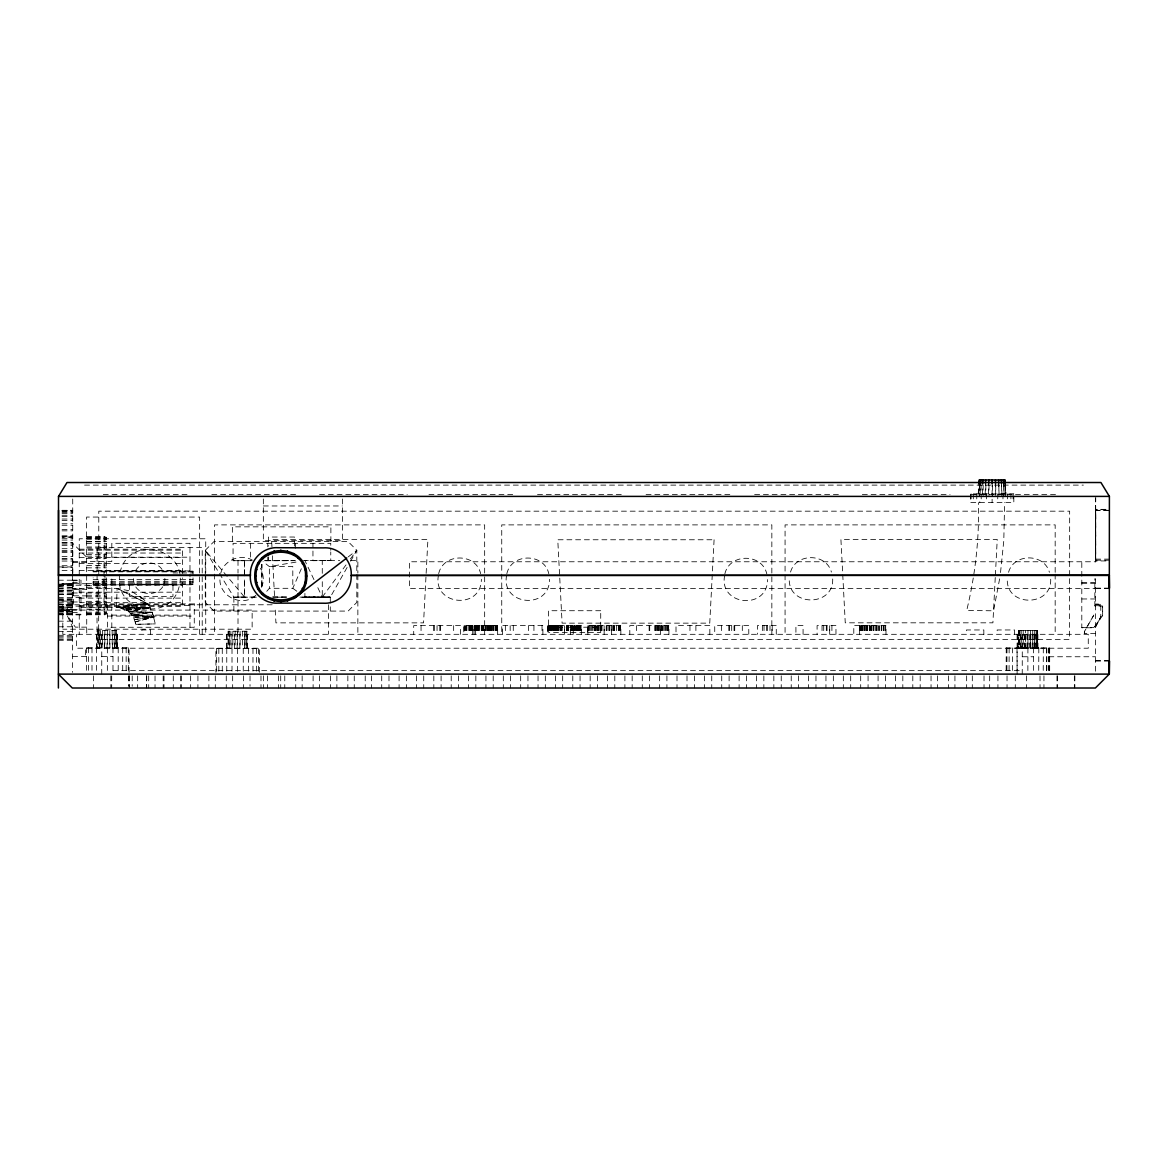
<?xml version="1.0" encoding="UTF-8"?>
<svg xmlns="http://www.w3.org/2000/svg" width="1168" height="1168" viewBox="0 0 1168 1168"><rect width="100%" height="100%" fill="white"/><g stroke="black" fill="none" stroke-linecap="round" stroke-linejoin="round"><path stroke-width="0.75" stroke-dasharray="5 3.75" d="M72.723 499.013L72.723 575.444L72.723 543.31L86.622 557.194M1095.701 496.999L1095.701 561.764L409.457 561.764L409.457 588.468L1094.839 588.468M1105.979 560.947L1095.511 560.947L1095.701 509.511L1095.701 561.764L1095.701 509.511L1095.511 510.387L1109.396 510.387M1095.511 510.387L1095.672 498.765M988.522 493.889L988.727 481.727M979.762 502.576L979.791 501.758M80.986 607.448L116.464 607.448L117.107 588.351L73.599 588.468M985.164 493.889L985.588 481.727M982.288 493.889L982.872 481.727M995.253 577.503L992.902 622.821L845.252 622.821L840.916 539.441L997.238 539.441L995.355 575.693M1095.584 633.582L1084.298 633.582L1084.415 631.406L1093.847 615.054L1095.584 615.054M980.083 493.889L980.799 481.727M978.696 493.889L979.499 481.727M978.215 493.889L978.93 483.464M119.895 574.495C112.829 611.331 170.075 623.405 179.025 587.081C189.639 549.062 130.13 533.119 120.304 571.342M164.849 578.423C165.608 598.498 132.816 598.498 133.575 578.423M438.496 575.05C432.145 605.462 481.406 610.309 481.362 579.27M506.664 575.094C500.327 605.506 549.588 610.353 549.544 579.313M724.686 575.328C718.335 605.739 767.595 610.587 767.551 579.547M832.696 578.992C833.748 606.893 788.21 606.893 789.261 578.992M1050.704 579.226C1051.755 607.126 1006.217 607.126 1007.269 579.226M1084.298 633.582L1084.605 631.289L1093.847 615.054M1000.523 572.524L1003.794 540.682L1004.626 502.576M999.618 578.875L993.574 610.791L966.695 610.47C975.251 575.225 979.353 538.842 978.463 502.576M220.679 573.415C223.993 560.071 240.725 553.136 252.507 560.231M261.53 587.27C264.391 581.226 263.515 573.984 260.449 568.174M438.686 573.649C443.285 552.785 476.033 552.785 480.632 573.649M506.854 573.692C511.453 552.829 544.2 552.829 548.799 573.692M724.861 573.926C729.46 553.063 762.208 553.063 766.807 573.926M790.546 572.072C795.758 552.858 826.199 552.858 831.412 572.072M1008.553 572.305C1013.766 553.092 1044.207 553.092 1049.419 572.305M301.344 568.743L292.803 588.307L269.355 588.307L266.143 592.045M1095.584 627.07L1100.796 616.646M1095.584 626.647L1100.796 617.084L1100.796 604.06L1095.584 604.06M347.086 567.487L330.281 597.198L330.281 611.083M350.619 561.224L356.809 550.289L348.137 541.602L213.948 541.602L205.261 550.289L205.261 573.649M346.02 564.903L322.28 597.052L301.329 597.067M350.342 559.049L356.809 550.289L356.809 602.396L348.137 611.083L213.948 611.083L205.261 602.396L205.261 575.444M135.663 570.612C141.153 560.421 157.271 560.421 162.746 570.612M255.88 595.257C243.061 607.798 219.204 596.877 219.934 579.036M348.225 556.873L356.809 550.289M1017.094 634.312L1017.109 674.111L1017.007 648.065L1027.957 647.992M135.342 621.843L153.869 617.04L135.342 621.843L135.809 624.325L155.286 623.887L152.278 612.251L128.509 611.492L132.159 615.113L154.001 617.142L150.088 607.71L116.391 607.448L147.416 603.549L119.297 607.637L128.582 611.506L152.409 612.324L130.393 613.156L134.67 619.536L154.001 617.142L133.444 617.171L135.941 624.442M126.48 610.09L150.088 607.71L124.144 608.951L126.407 610.076L150.205 607.769L128.509 611.492L150.205 607.769L147.299 603.491L117.034 588.351L131.575 591.285L144.102 599.724L140.306 596.366M296.015 562.1L269.355 566.597L263.092 561.647M147.299 603.491L119.282 607.637L150.205 607.769L124.144 608.951M130.393 613.156L152.409 612.324L132.159 615.113L152.278 612.251M116.464 607.448L147.416 603.549L144 599.68M132.057 615.069L153.869 617.04L134.67 619.536M72.606 583.796L58.4 584.657L72.299 584.058M1030.38 647.992L1038.717 648.065L1037.315 647.992M58.4 585.11L72.606 584.263M58.4 586.409L72.606 585.65M58.4 584.219L72.299 583.577M58.4 588.482L72.606 587.854M1017.007 648.065L1018.598 647.992M58.4 585.986L72.299 585.445M58.4 588.103L72.299 587.65M58.4 591.169L72.606 590.745M135.809 624.325L155.286 623.887M58.4 590.847L72.299 590.526M227.176 576.393L205.261 550.289L233.877 597.198L255.208 597.038M233.877 611.083L233.877 597.184L244.477 597.009L244.477 578.846L244.477 597.009L228.329 577.766M58.4 594.322L72.606 594.089M150.088 607.71L121.764 608.134L150.205 607.769M58.4 594.045L72.299 593.884M133.444 617.171L153.869 617.04M295.577 560.698L263.326 560.698L294.292 560.625M86.622 627.143L75.336 627.143L66.678 614.631L66.649 605.433L73.599 605.433L73.599 578.7M233.06 560.698L251.427 560.684L233.06 560.698L233.06 543.339L330.763 543.339L330.763 550.289M265.428 560.655L294.132 560.611M84.549 485.114L1083.364 485.114M103.266 494.633L190.121 494.633M211.831 494.633L298.687 494.633M319.521 494.633L407.238 494.633M428.948 494.633L515.803 494.633M537.514 494.633L624.369 494.633M646.079 494.633L732.935 494.633M754.645 494.633L841.486 494.633M862.334 494.633L950.051 494.633M971.761 494.633L1058.617 494.633M263.34 505.963L342.37 505.963M1105.921 509.35L1095.511 509.35L1095.511 560.947M1109.6 560.187L1095.599 560.187L1095.511 509.511L1105.979 509.511M62.065 510.299L72.723 510.299M1095.511 510.299L1109.396 510.299M62.065 510.431L72.723 510.431M62.065 510.854L72.723 510.854M62.065 511.453L72.723 511.453M62.065 512.518L72.723 512.518M62.065 513.482L72.723 513.482M62.065 515.263L72.723 515.263M62.065 516.504L72.723 516.504M62.065 519.03L72.723 519.03M62.065 520.446L72.723 520.446M62.065 523.76L72.723 523.76M62.065 525.25L72.723 525.25M62.065 529.381L72.723 529.381M62.065 530.841L72.723 530.841M62.065 535.791L72.723 535.791M62.065 536.433L72.723 536.433M86.651 536.608L104.974 536.608L104.974 572.32M86.607 537.28L106.595 537.28L106.595 573.517M86.607 538.025L106.595 538.025M62.065 538.273L72.723 538.273M86.607 539.149L106.595 539.149M62.065 540.069L72.723 540.069M86.607 541.339L106.595 541.339M86.651 541.835L104.974 541.835M62.065 542.434L72.723 542.434M62.065 542.872L72.723 542.872M86.607 543.514L106.595 543.514M62.065 544.054L72.723 544.054M62.065 545.325L72.723 545.325M86.607 546.989L106.595 546.989M86.651 548.055L104.974 548.055M62.065 548.683L72.723 548.683M79.249 549.194L182.602 549.194L182.602 576.379M79.249 550.172L182.602 550.172M62.065 550.508L72.723 550.508M62.065 551.457L72.723 551.457M62.065 552.464L72.723 552.464M79.249 553.033L182.602 553.033M86.607 554.596L106.595 554.596M86.651 556.143L104.974 556.143M62.065 556.61L72.723 556.61M111.807 557.194L189.975 557.194M79.249 557.589L182.602 557.589M86.607 558.362L106.595 558.362M62.065 558.581L72.723 558.581M62.065 559.238L72.723 559.238M1109.396 559.122L1095.511 559.122L1095.599 560.187M303.388 560.494L339.698 560.494M350.604 560.494L357.861 560.494L357.861 573.094M62.065 561.049L72.723 561.049M72.723 561.545L111.807 561.545L111.807 543.31L189.975 543.31L189.975 576.948M72.723 562.407L86.622 562.407M79.249 563.531L182.602 563.531M86.651 565.575L104.974 565.575M62.065 565.721L72.723 565.721M58.517 566.933L72.723 566.933M62.065 567.268L72.723 567.268M86.607 567.838L106.595 567.838M79.249 570.437L182.602 570.437M62.065 570.539L72.723 570.539M93.148 571.152L193.027 571.152M193.027 571.838L93.148 571.838L93.148 570.904L193.027 570.904L193.027 574.379M173.054 572.948L193.027 572.948M93.148 579.649L193.027 579.649M58.4 580.204L72.606 580.204M72.299 580.7L80.986 580.7M93.148 581.328L193.027 581.328M72.299 582.438L80.986 582.438M1081.802 582.467L1094.839 582.467M93.148 582.774L193.027 582.774M1081.802 583.328L1094.839 583.328M86.607 583.533L106.595 583.533M61.948 583.606L72.606 583.606M73.599 583.65L86.622 583.737M93.148 583.869L193.027 583.869M93.148 584.569L193.027 584.569M58.4 585.226L182.602 585.27M86.651 585.796L104.974 585.796M86.607 587.723L106.595 587.723M1095.584 588.132L1109.483 588.132M1095.584 588.453L1109.483 588.453M72.299 588.789L80.986 588.789M73.599 589.329L86.622 589.329M58.4 590.059L72.606 590.059M58.4 591.972L72.606 591.972M79.249 592.191L182.602 592.191M72.299 592.979L80.986 592.979M86.607 593.008L106.595 593.008M58.4 594.643L72.606 594.643M86.651 595.227L104.974 595.227M73.599 595.797L86.622 595.899M86.607 596.775L106.595 596.775M304.906 593.417L304.921 597.096L330.281 597.184L299.358 597.184M233.877 597.184L257.529 597.184M277.531 597.184L284.802 597.184M58.4 597.476L80.986 597.476M79.249 598.118L182.602 598.118M58.4 598.892L72.606 598.892M1081.802 598.965L1094.839 598.965M58.4 599.272L72.606 599.272M58.4 600.031L72.606 600.031M86.607 601.316L106.595 601.316M72.299 601.973L80.986 601.973M58.4 602.746L72.606 602.746M79.249 602.673L182.602 602.673M86.651 603.316L104.974 603.316M72.606 603.768L67.394 603.768L67.394 615.93L72.606 627.216M86.607 604.382L106.595 604.382M1095.584 604.338L1100.796 604.338M272.144 604.776L62.809 604.776L62.809 634.312L1088.269 634.312L1088.269 648.211L76.475 648.211L76.475 634.312M66.649 605.433L73.599 605.433M79.249 605.535L189.975 605.52M1094.839 605.696L1102.65 605.696L1102.65 615.405L1093.963 627.771L1081.802 627.771L1081.802 561.764M58.4 606.119L80.986 606.163M79.249 606.513L182.602 606.513L182.602 577.853M58.4 607.681L72.606 607.681M86.607 607.871L106.595 607.871M72.606 609.725L58.4 608.966L72.606 608.951M86.651 609.535L104.974 609.535M72.299 609.769L80.986 609.769M62.809 610.09L252.142 610.09L252.142 629.202L62.809 629.202M58.4 611.214L72.606 611.214L58.4 610.265L72.299 610.908M86.607 612.222L106.595 612.222M72.299 612.528L80.986 612.528M58.4 612.864L72.606 612.864M86.607 613.346L106.595 613.346M58.4 613.857L72.606 613.857M58.4 614.193L80.986 614.251M86.607 614.091L106.595 614.091L106.595 577.853M58.4 614.762L80.986 614.85L80.986 580.116L72.299 580.116L72.299 614.85M86.651 614.762L104.974 614.762L104.974 575.693M111.807 615.113L189.975 615.113M107.412 616.076L194.268 616.076M58.4 621.172L72.606 621.172M58.4 626.778L72.606 626.778M548.595 627.216L600.717 627.216M1081.802 627.406L1093.963 627.406L1102.65 615.405L1102.65 606.046L1094.839 606.046L1094.839 578.7M1018.598 630.618L1037.315 630.618L1037.388 648.211M58.4 631.523L72.606 631.523M58.4 635.29L72.606 635.29M58.4 636.764L72.606 636.764M58.4 638.02L72.606 638.02M58.4 639.684L72.606 639.684M58.4 640.239L72.606 640.239M1006.144 648.065L1049.667 647.933L1049.667 674.111M72.606 656.518L86.374 656.518M101.733 656.518L112.975 656.518M1022.234 656.752L1033.476 656.752M1048.835 656.752L1095.584 656.752M1095.584 660.548L1109.483 660.548M1095.584 661.088L1109.483 661.088M112.975 670.636L1022.234 670.636M272.611 597.023L288.759 597.052M272.918 597.052L289.168 597.096M299.899 597.125L330.281 597.184L322.28 597.052L316.995 585.956M304.921 597.096L330.281 597.184L322.28 597.067L322.28 580.642M72.299 601.082L58.4 600.907L72.606 601.286M58.4 604.119L72.299 604.425M1036.06 647.992L1038.717 648.065L1036.994 647.992L1037.184 630.559M1027.855 648.065L1025.533 647.992L1025.489 630.559M1019.854 647.992L1022.234 648.065L1021.343 647.992L1021.197 630.559M58.4 604.206L72.606 604.63M72.299 607.302L58.4 606.864L72.606 607.506M58.4 608.966L72.299 609.521M58.4 610.747L72.299 611.375M58.4 610.718L72.606 611.579M1032.643 647.992L1033.476 648.065M117.107 588.351L147.416 603.549M296.847 591.227L292.803 588.307L292.803 566.597L269.355 566.611L269.355 588.322M313.973 579.62L304.906 560.582L330.763 560.552L330.763 551.938M1095.511 509.511L1095.701 510.387M1005.298 483.464L1006.013 493.889M1004.728 481.727L1005.531 493.889M1003.429 481.727L1004.144 493.889M271.954 546.741L271.575 539.485L427.911 539.485L423.561 622.865L275.925 622.865L275.079 606.542M272.421 555.793L274.597 597.49M1001.356 481.727L1001.94 493.889M998.64 481.727L999.063 493.889M995.486 481.727L995.705 493.889M322.28 573.357L322.266 560.582L330.763 560.552L312.951 560.698L312.951 543.339M250.419 543.339L250.419 560.698M1095.584 578.7L1095.584 672.374M1074.852 675.849L1074.852 688.01M1074.356 675.849L1074.356 688.01M1069.654 575.444L1069.654 511.175L98.784 511.175L98.784 575.444M1069.538 578.671L1069.538 639.378L98.667 639.378L98.667 578.671M1057.478 675.849L1057.478 688.01M1056.982 675.849L1056.982 688.01M1055.171 572.305L1055.171 524.885L785.071 524.885L785.071 634.312M1055.171 574.13L1055.171 634.312M1049.565 648.065L1049.565 656.752M1048.937 647.933L1048.937 674.111M1048.835 648.065L1048.835 674.111M1046.762 647.933L1046.762 674.111M1046.659 648.065L1046.659 674.111M1043.944 675.849L1043.944 688.01M1043.316 647.933L1043.214 674.111M1040.002 675.849L1040.046 688.01M1038.819 647.933L1038.717 674.111M1037.885 634.312L1037.943 648.211M1037.666 648.211L1037.52 630.559L1018.408 630.559L1018.496 648.211M1036.761 634.312L1036.761 648.211M1036.542 634.312L1036.542 648.211M1036.235 630.559L1036.22 648.211M1035.213 634.312L1035.213 648.211M1034.892 634.312L1034.892 648.211M1034.717 630.559L1034.571 647.992M1034.454 634.312L1034.454 648.211M1033.578 647.933L1033.476 674.111M1033.14 634.312L1033.14 648.211M1032.731 630.559L1032.731 648.211M1032.22 634.312L1032.22 648.211M1030.687 634.312L1030.687 648.211M1030.439 647.933L1030.439 630.559L1030.22 648.211M1029.65 634.312L1029.65 648.211M1028.015 634.312L1028.015 648.211M1027.957 630.559L1027.855 674.111M1027.519 634.312L1027.519 648.211M1026.935 634.312L1026.935 648.211M1026.584 675.849L1026.584 688.01M1025.3 634.312L1025.3 648.211M1024.832 634.312L1024.832 648.211M1024.263 634.312L1024.263 648.211M1023.183 630.559L1023.285 647.992M1022.73 634.312L1022.73 648.211M1022.307 634.312L1022.234 674.111M1021.81 634.312L1021.81 648.211M1020.496 634.312L1020.496 648.211M1020.16 634.312L1020.16 648.211M1019.854 630.618L1019.737 648.211M1019.679 630.559L1019.679 647.933M1018.919 630.618L1018.919 647.992M1018.73 630.559L1018.73 648.211M1018.189 634.312L1018.189 648.211M1017.562 634.312L1017.562 648.211M1017.459 634.312L1017.459 648.211M1015.284 675.849L1015.284 688.01M1014.554 634.312L1014.554 629.961L997.18 629.961L997.18 634.312M1013.079 493.889L1013.079 502.576M1012.612 647.933L1012.51 674.111M1010.919 493.889L1010.919 502.576M1009.152 647.933L1009.05 674.111M1007.458 493.889L1007.458 502.576M1006.991 647.933L1006.889 674.111M1007.035 675.849L1007.035 688.01M1006.247 647.933L1006.144 674.111M1005.4 485.114L1005.4 495.495M1004.947 485.114L1004.947 495.495M1003.648 485.114L1003.648 495.495M1002.962 493.889L1002.962 502.576M1001.575 485.114L1001.575 495.495M998.888 485.114L998.888 495.495M997.925 675.849L997.925 688.01M997.735 493.889L997.735 502.576M995.735 485.114L995.735 495.495M992.377 485.114L992.377 495.495M992.114 481.727L992.114 502.576M989.676 675.849L989.661 688.01M989.004 485.114L989.004 495.495M986.493 493.889L986.493 502.576M985.85 485.114L985.85 495.495M984.025 675.849L984.025 688.01M983.836 634.312L983.836 629.961L966.476 629.961L966.476 634.312M983.164 485.114L983.164 495.495M981.091 485.114L981.251 502.576M979.791 485.114L979.791 495.495M979.339 485.114L979.339 495.495M976.755 493.889L976.755 502.576M973.309 493.889L973.309 502.576M972.302 675.849L972.302 688.01M971.134 493.889L971.134 502.576M966.651 675.849L966.651 688.01M954.928 675.849L954.928 688.01M948.416 675.849L948.416 688.01M937.554 675.849L937.554 688.01M931.042 675.849L931.042 688.01M920.18 675.849L920.18 688.01M912.807 675.849L912.807 688.01M902.82 675.849L902.82 688.01M895.433 675.849L895.433 688.01M885.986 634.312L885.986 625.625L853.793 625.625L853.793 634.312M885.68 625.625L885.694 634.312M885.446 675.849L885.446 688.01M884.862 625.625L884.804 634.312M883.534 625.625L883.534 634.312M883.329 625.625L883.329 634.312M881.767 625.625L881.767 634.312M881.256 625.625L881.256 634.312M879.519 625.625L879.358 634.312M878.789 625.625L878.832 634.312M877.927 625.625L877.854 634.312M878.073 675.849L878.073 688.01M876.672 625.625L876.73 634.312M876.54 625.625L876.54 634.312M876.073 625.625L876.073 634.312M874.978 625.625L875.153 634.312M873.489 625.625L873.591 634.312M873.255 625.625L873.255 634.312M873.124 625.625L873.124 634.312M871.664 625.625L871.664 634.312M871.401 625.625L871.401 634.312M870.248 625.625L870.248 634.312M869.941 625.625L869.941 634.312M869.693 625.625L869.693 634.312M869.415 625.625L869.415 634.312M868.072 675.849L868.072 688.01M867.707 625.625L867.707 634.312M867.298 625.625L867.298 634.312M867.006 625.625L867.006 634.312M866.831 625.625L866.831 634.312M865.853 625.625L865.853 634.312M864.875 625.625L864.875 634.312M864.612 625.625L864.612 634.312M864.13 625.625L864.072 634.312M862.991 625.625L862.991 634.312M862.568 625.625L862.568 634.312M862.218 625.625L862.218 634.312M861.677 625.625L861.677 634.312M861.371 625.625L861.371 634.312M861.254 625.625L861.254 634.312M860.699 675.849L860.699 688.01M860.305 625.625L860.305 634.312M860.086 625.625L860.013 634.312M850.698 675.849L850.698 688.01M843.325 675.849L843.325 688.01M835.967 634.312L835.967 625.625L817.089 625.625L817.089 634.312M833.339 675.849L833.339 688.01M831.908 625.625L831.908 634.312M827.046 625.625L827.046 634.312M826.316 625.625L826.316 634.312M825.951 675.849L825.951 688.01M823.717 625.625L823.717 634.312M822.038 625.625L822.038 634.312M815.965 675.849L815.965 688.01M808.592 675.849L808.592 688.01M803.073 634.312L803.073 625.625L795.919 625.625L795.919 634.312M798.591 675.849L798.591 688.01M791.218 675.849L791.218 688.01M781.231 675.849L781.231 688.01M776.267 634.312L776.267 625.625L757.404 625.625L757.404 634.312M773.844 675.849L773.844 688.01M772.223 625.625L772.223 634.312M771.844 634.312L771.844 524.885L501.744 524.885L501.744 634.312M769.989 625.625L769.989 634.312M767.361 625.625L767.361 634.312M766.631 625.625L766.631 634.312M764.018 625.625L764.018 634.312M763.857 675.849L763.857 688.01M762.354 625.625L762.354 634.312M756.484 675.849L756.484 688.01M748.776 634.312L748.776 625.625L714.728 625.625L714.728 634.312M746.483 675.849L746.483 688.01M742.308 625.625L742.308 634.312M739.11 675.849L739.11 688.01M734.716 625.625L734.716 634.312M734.059 625.625L734.059 634.312M731.708 625.625L731.708 634.312M729.343 625.625L729.343 634.312M729.109 675.849L729.109 688.01M728.847 625.625L728.847 634.312M721.736 675.849L721.736 688.01M721.371 625.625L721.371 634.312M711.75 675.849L711.75 688.01M709.837 634.312L709.837 625.625L676.009 625.625L676.009 634.312M704.362 675.849L704.362 688.01M695.894 625.625L695.894 634.312M694.376 675.849L694.376 688.01M689.952 625.625L689.952 634.312M687.003 675.849L687.003 688.01M677.002 675.849L677.002 688.01M668.914 634.312L668.914 625.625L629.8 625.625L629.8 634.312M668.651 625.625L668.651 634.312M668.519 625.625L668.519 634.312M667.862 625.625L667.862 634.312M667.351 625.625L667.351 634.312M666.913 675.849L666.913 688.01M666.563 625.625L666.563 634.312M665.556 625.625L665.556 634.312M664.753 625.625L664.753 634.312M663.249 625.625L663.249 634.312M662.256 625.625L662.256 634.312M661.92 625.625L661.92 634.312M661.511 625.625L661.511 634.312M661.234 625.625L661.234 634.312M660.387 634.312L660.373 625.625L660.3 634.312M659.643 675.849L659.643 688.01M659.161 625.625L659.161 634.312M658.913 625.625L658.913 634.312M658.416 625.625L658.416 634.312M657.54 625.625L657.54 634.312M656.927 625.625L656.927 634.312M656.007 625.625L656.007 634.312M655.438 625.625L655.438 634.312M654.737 625.625L654.737 634.312M649.685 625.625L649.715 634.312M649.539 675.849L649.539 688.01M649.131 625.625L649.131 634.312M642.269 675.849L642.269 688.01M636.575 625.625L636.575 634.312M632.165 675.849L632.165 688.01M624.895 675.849L624.895 688.01M620.85 634.312L620.85 625.625L587.446 625.625L587.446 634.312M620.558 625.625L620.558 634.312M620.383 625.625L620.383 634.312M619.697 625.625L619.697 634.312M618.996 625.625L618.996 634.312M618.325 625.625L618.325 634.312M616.514 625.625L616.689 634.312M614.806 675.849L614.806 688.01M614.383 625.625L614.383 634.312M614.222 625.625L614.207 634.312M613.653 625.625L613.653 634.312M613.463 625.625L613.463 634.312M612.733 625.625L612.733 634.312M611.492 634.312L611.433 625.625L611.375 634.312M609.871 625.625L609.871 634.312M609.287 625.625L609.287 634.312M608.134 625.625L608.119 634.312M607.521 675.849L607.521 688.01M606.834 625.625L606.834 634.312M606.221 625.625L606.192 634.312M602.016 625.625L602.06 634.312M601.476 625.625L601.476 634.312M600.644 625.625L600.644 634.312M600.162 625.625L600.177 634.312M599.038 625.625L599.038 634.312M598.556 625.625L598.556 634.312M598.425 625.625L598.425 634.312M597.534 625.625L597.534 634.312M597.432 675.849L597.432 688.01M597.155 625.625L597.155 634.312M596.833 625.625L596.863 634.312M595.738 625.625L595.738 634.312M595.563 625.625L595.563 634.312M594.862 625.625L594.862 634.312M594.819 625.625L594.716 634.312M593.913 625.625L594.103 634.312M592.512 625.625L592.512 634.312M591.636 625.625L591.636 634.312M590.293 625.625L590.293 634.312M590.161 675.849L590.161 688.01M589.314 625.625L589.314 634.312M588.701 625.625L588.701 634.312M581.328 634.312L581.328 625.625L547.558 625.625L547.558 634.312M581.036 625.625L581.036 634.312M580.715 625.625L580.715 634.312M580.16 625.625L580.16 634.312M580.058 675.849L580.058 688.01M579.226 625.625L579.226 634.312M578.978 625.625L578.861 634.312M578.715 625.625L578.759 634.312M578.204 625.625L578.204 634.312M577.357 625.625L577.357 634.312M576.934 625.625L576.934 634.312M576.671 625.625L576.671 634.312M575.839 625.625L575.839 634.312M575.006 625.625L575.138 634.312M574.714 625.625L574.7 634.312M574.174 625.625L574.16 634.312M572.933 625.625L572.758 634.312M572.787 675.849L572.787 688.01M572.159 625.625L572.174 634.312M571.955 625.625L571.867 634.312M571.678 625.625L571.678 634.312M571.298 625.625L571.298 634.312M570.437 625.625L570.393 634.312L570.261 625.625M568.626 625.625L568.626 634.312M568.466 625.625L568.466 634.312M568.057 625.625L568.057 634.312M567.779 625.625L567.677 634.312M567.531 625.625L567.531 634.312M566.67 625.625L566.67 634.312M566.48 625.625L566.48 634.312M564.509 634.312L564.48 625.625L564.305 634.312M562.684 675.849L562.684 688.01M562.173 625.625L562.173 634.312M561.706 625.625L561.706 634.312M561.166 625.625L561.122 634.312M560.83 625.625L560.83 634.312M560.246 625.625L560.246 634.312M559.092 625.625L559.092 634.312M558.392 625.625L558.435 634.312M558.333 625.625L558.333 634.312M557.589 625.625L557.589 634.312M557.311 625.625L557.311 634.312M556.946 625.625L556.946 634.312M556.888 625.625L556.888 634.312M556.64 625.625L556.654 634.312M556.056 625.625L556.056 634.312M555.822 625.625L555.822 634.312M555.676 625.625L555.676 634.312M555.311 625.625L555.311 634.312M555.413 675.849L555.413 688.01M554.712 625.625L554.756 634.312M554.347 625.625L554.347 634.312M554.216 625.625L554.026 634.312M553.909 625.625L553.909 634.312M553.647 625.625L553.647 634.312M553.165 625.625L553.165 634.312M552.216 625.625L552.216 634.312M551.88 625.625L551.88 634.312M551.515 625.625L551.515 634.312M550.624 625.625L550.624 634.312M550.099 625.625L550.172 634.312M549.88 625.625L549.88 634.312M549.632 625.625L549.632 634.312M548.726 625.625L548.726 634.312M548.201 625.625L548.201 634.312M547.85 625.625L547.85 634.312M545.325 675.849L545.325 688.01M542.886 634.312L542.886 625.625L502.371 625.625L502.371 634.312M542.04 625.625L542.04 634.312M538.039 675.849L538.039 688.01M533.937 625.625L533.937 634.312M528.622 625.625L528.622 634.312M527.951 675.849L527.951 688.01M520.68 675.849L520.68 688.01M513.278 625.625L513.278 634.312M510.577 675.849L510.577 688.01M510.168 625.625L510.168 634.312M505.35 625.625L505.35 634.312M503.306 675.849L503.306 688.01M497.656 634.312L497.656 625.625L463.827 625.625L463.827 634.312M497.378 625.625L497.378 634.312M497.13 625.625L497.13 634.312M496.75 625.625L496.75 634.312M496.546 625.625L496.546 634.312M496.166 625.625L496.166 634.312M495.582 625.625L495.582 634.312M495.174 625.625L495.203 634.312M493.86 625.625L493.86 634.312M493.232 625.625L493.232 634.312M493.203 675.849L493.203 688.01M493.1 625.625L493.1 634.312M492.122 625.625L492.122 634.312M491.232 625.625L491.232 634.312M491.042 625.625L491.042 634.312M490.91 625.625L490.91 634.312M490.516 625.625L490.487 634.312M490.049 625.625L490.049 634.312M489.859 625.625L489.859 634.312M489.611 625.625L489.626 634.312M489.48 625.625L489.48 634.312M488.399 625.625L488.341 634.312M488.107 625.625L488.107 634.312M487.713 625.625L487.713 634.312M486.852 625.625L486.881 634.312M485.976 625.625L485.976 634.312M485.932 675.849L485.932 688.01M485.552 625.625L485.552 634.312M485.202 625.625L485.26 634.312M485.1 625.625L485.1 634.312M484.662 634.312L484.662 524.885L214.562 524.885L214.562 634.312M483.435 625.625L483.435 634.312M483.318 625.625L483.318 634.312M482.515 625.625L482.515 634.312M482.209 625.625L482.209 634.312M481.829 625.625L481.829 634.312M481.508 625.625L481.61 634.312M481.26 625.625L481.26 634.312M479.216 625.625L479.216 634.312M478.997 625.625L478.851 634.312M478.354 625.625L478.354 634.312M477.858 625.625L477.858 634.312M477.318 625.625L477.318 634.312M476.544 625.625L476.544 634.312M476.296 625.625L476.296 634.312M475.843 675.849L475.843 688.01M474.923 625.625L474.923 634.312M474.471 625.625L474.471 634.312M474.091 634.312L474.033 625.625L473.887 634.312M472.441 625.625L472.441 634.312M471.916 625.625L471.857 634.312M471.405 625.625L471.449 634.312M471.054 625.625L471.244 634.312M470.558 625.625L470.558 634.312M470.076 625.625L470.076 634.312M469.317 625.625L469.317 634.312M468.791 625.625L468.791 634.312M468.572 675.849L468.572 688.01M466.908 625.625L466.908 634.312M466.616 625.625L466.616 634.312M465.2 625.625L465.2 634.312M465.068 625.625L465.068 634.312M464.163 625.625L464.134 634.312M460.572 634.312L460.572 625.625L413.706 625.625L413.706 634.312M458.469 675.849L458.469 688.01M453.651 625.625L453.651 634.312M451.198 675.849L451.198 688.01M441.095 675.849L441.095 688.01M440.511 625.625L440.511 634.312M439.81 625.625L439.81 634.312M437.051 625.625L437.051 634.312M434.365 625.625L434.365 634.312M433.824 675.849L433.824 688.01M433.562 625.625L433.562 634.312M423.736 675.849L423.736 688.01M421.049 625.625L421.049 634.312M416.45 675.849L416.45 688.01M406.362 675.849L406.362 688.01M399.091 675.849L399.091 688.01M388.988 675.849L388.988 688.01M381.717 675.849L381.717 688.01M371.614 675.849L371.614 688.01M365.219 675.849L365.219 688.01M357.861 574.89L357.861 634.312M354.254 675.849L354.254 688.01M347.845 675.849L347.845 688.01M342.37 498.984L342.37 540.696L263.34 540.696L263.34 498.984M336.88 675.849L336.88 688.01M330.88 541.602L330.88 526.841L232.359 526.841L232.359 541.602M330.471 675.849L330.471 688.01M328.573 604.776L328.573 634.312M319.506 675.849L319.506 688.01M313.112 675.849L313.112 688.01M302.147 675.849L302.147 688.01M295.577 543.339L295.577 552.026M295.738 675.849L295.738 688.01M294.453 546.055L294.453 537.032L268.392 537.032L268.392 546.055M284.773 675.849L284.773 688.01M280.714 675.849L280.714 688.01M278.364 675.849L278.364 688.01M268.392 556.873L268.392 560.494M267.779 543.339L267.779 546.814M267.779 557.238L267.779 560.698M267.399 675.849L267.399 688.01M263.355 675.849L263.355 688.01M260.99 675.849L260.99 688.01M259.34 672.301L259.34 648.62L215.919 648.62L215.919 672.301M258.595 648.62L258.595 672.301M256.434 648.62L256.434 672.301M252.974 648.62L252.974 672.301M250.025 675.849L250.025 686.273M248.477 648.62L248.477 672.301M247.558 634.312L247.558 648.211M247.178 648.62L247.178 631.246L228.067 631.246L228.067 648.62M246.857 631.246L246.857 648.62M246.171 634.312L246.171 648.211M245.893 631.246L245.893 648.62M244.506 634.312L244.506 648.211M244.375 631.246L244.375 648.62M243.63 675.849L243.63 688.01M243.251 648.62L243.251 672.301M242.404 631.246L242.404 648.62M240.097 631.246L240.097 648.62M239.834 634.312L239.834 648.211M238.009 560.494L238.009 573.094M238.009 574.89L238.009 634.312M237.63 631.246L237.63 672.301M237.148 634.312L237.148 648.211M235.148 631.246L235.148 648.62M234.447 634.312L234.447 648.211M232.855 631.246L232.855 648.62M232.666 675.849L232.666 688.01M231.936 634.312L231.936 648.211M232.009 648.62L232.009 672.301M230.87 631.246L230.87 648.62M229.775 634.312L229.775 648.211M229.351 631.246L229.351 648.62M228.402 631.246L228.402 648.62M227.074 634.312L227.074 648.211M226.723 634.312L226.723 648.211M226.767 648.62L226.767 672.301M226.256 675.849L226.256 688.01M222.27 648.62L222.27 672.301M218.825 648.62L218.825 672.301M216.649 648.62L216.649 672.301M215.292 675.849L215.292 688.01M208.882 675.849L208.882 688.01M205.729 573.021L205.729 538.769L79.249 538.769L79.249 634.312M205.729 574.831L205.729 634.312M202.21 634.312L202.21 547.456L97.119 547.456L97.002 648.211M199.64 634.312L199.64 517.059L86.607 517.059L86.739 634.312M197.918 675.849L197.918 688.01M193.027 577.853L193.027 584.803L93.148 584.803L93.148 577.853M190.647 675.849L190.647 688.01M189.975 578.744L189.975 627.391M181.376 675.849L181.376 688.01M180.544 675.849L180.544 688.01M173.273 675.849L173.273 688.01M164.002 675.849L164.002 688.01M163.184 675.849L163.184 688.01M155.037 675.849L155.037 688.01M150.57 634.312L150.57 629.961L141.883 629.961L141.883 634.312M148.701 675.849L148.701 688.01M146.686 675.849L146.686 688.01M146.628 675.849L146.628 688.01M137.663 675.849L137.663 688.01M132.203 675.849L132.203 686.273M129.312 675.849L129.312 688.01M129.064 672.359L129.064 647.831L85.644 647.831L85.644 656.518M129.064 675.849L129.064 686.273M128.728 675.849L128.728 686.273M128.319 647.831L128.319 672.359M126.159 647.831L126.159 672.359M122.698 647.831L122.698 672.359M118.202 647.831L118.202 672.359M117.53 634.312L117.53 648.211M116.902 647.831L116.902 630.472L97.791 630.472L97.791 647.831M116.581 630.472L116.581 647.831M116.187 634.312L116.07 648.211M115.617 630.472L115.617 647.831M114.552 634.312L114.552 648.211M114.391 634.312L114.391 648.211M114.114 630.472L114.114 647.831M112.975 647.831L112.975 672.359M112.405 634.312L112.405 648.211M112.128 630.472L112.216 648.211M111.807 578.978L111.807 627.391M111.69 675.849L111.69 688.01M110.829 675.849L110.829 688.01M109.909 634.312L109.909 648.211M109.821 630.472L109.69 648.211M107.354 630.472L107.354 672.359M107.222 634.312L106.989 648.211M104.872 630.472L104.872 647.831M104.521 634.312L104.521 648.211M104.302 634.312L104.302 648.211M104.025 536.608L104.025 614.762M103.12 578.7L103.12 588.468M102.58 630.472L102.58 647.831M101.996 634.312L101.996 648.211M101.791 634.312L101.733 674.111M100.594 630.472L100.594 647.831M99.82 634.312L99.82 648.211M99.66 634.312L99.66 648.211M99.076 630.472L99.076 647.831M98.127 630.472L98.141 648.211M96.681 634.312L96.681 648.211M96.491 647.831L96.491 672.359M93.455 675.849L93.455 688.01M91.995 647.831L91.995 672.359M88.549 647.831L88.549 672.359M86.374 647.831L86.374 672.359M72.606 575.109L72.606 672.359M244.477 560.684L244.477 577.036L244.477 560.698M261.851 564.29L261.851 587.927L261.851 564.334M714.086 539.762L709.75 623.143L562.1 623.143L557.764 539.762L714.086 539.762M1013.824 493.889L970.404 493.889L970.404 502.576L1013.824 502.576L1013.824 493.889M72.723 537.046L62.065 537.046L72.723 537.149M172.966 584.234L129.531 584.234L129.531 596.395L172.966 596.395L172.966 584.234M194.268 603.914L107.412 603.914L107.412 627.274L194.268 627.274L194.268 603.914M600.717 610.718L548.595 610.718L548.595 632.428L600.717 632.428L600.717 610.718M1095.701 561.764L1095.511 560.859L1095.701 561.764M859.633 634.312L859.633 625.625L859.56 634.312M829.689 634.312L829.689 625.625L829.674 634.312M604.148 634.312L604.148 625.625L604.075 634.312M587.913 634.312L587.913 625.625L587.752 634.312M573.24 634.312L573.24 625.625L573.196 634.312M475.639 634.312L475.639 625.625L475.595 634.312M472.733 634.312L472.733 625.625L472.602 634.312M117.194 648.211L117.194 634.312L117.136 648.211"/><path stroke-width="1.5" d="M58.517 510.299L58.517 575.444L250.463 575.444C249.266 560.421 262.975 546.624 278.013 547.719L323.507 547.88C338.53 546.697 352.313 560.392 351.218 575.43L1109.396 575.444M1109.483 661.088L1109.279 674.111L58.4 674.111L72.299 688.01L1095.38 688.01L1109.279 674.111L1109.279 660.548M988.697 483.464L988.756 479.99M985.515 483.464L985.646 479.99M982.784 483.464L982.96 479.99M980.697 483.464L980.901 479.99M979.383 483.464L979.616 479.99M978.93 483.464L979.164 479.99L1005.064 479.99L1005.298 483.464M254.741 576.028C254.39 542.2 307.199 542.2 306.848 576.028C307.199 609.857 254.39 609.857 254.741 576.028L256.069 576.028C254.858 544.273 306.731 544.273 305.52 576.028C306.731 607.798 254.858 607.798 256.069 576.028M274.057 601.199L274.392 599.929M287.197 552.143L287.532 550.873M267.764 598.6L268.436 597.447M293.153 554.61L293.825 553.471M58.4 688.01L58.517 496.4L66.985 482.515L1100.928 482.515L1109.396 496.4L1109.279 674.111M262.377 594.454L263.311 593.519M298.278 558.552L299.212 557.603M346.794 557.968L293.825 598.6L293.153 597.447M258.23 589.066L259.384 588.395M302.205 563.662L303.359 563.005M255.631 582.774L256.902 582.438M304.687 569.634L305.958 569.298M58.517 496.4L1109.396 496.4M1109.483 588.132L1109.279 575.109L351.13 575.43C352.21 590.512 338.428 604.294 323.332 603.214L278.13 603.126C263.034 604.206 249.266 590.424 250.332 575.342L58.4 575.109M305.52 576.028L306.848 576.028M1109.279 588.453L1109.279 575.109M255.631 569.298L256.902 569.634M304.687 582.438L305.958 582.774M258.23 563.005L259.384 563.662M302.205 588.395L303.359 589.066M262.377 557.603L263.311 558.552M298.278 593.519L299.212 594.454M267.764 553.471L268.436 554.61M274.057 550.873L274.392 552.143M287.197 599.929L287.532 601.199M1004.611 479.99L1004.845 483.464M1003.327 479.99L1003.531 483.464M1001.268 479.99L1001.429 483.464M998.582 479.99L998.698 483.464M995.457 479.99L995.53 483.464M992.114 479.99L992.114 483.464M280.802 549.982L280.802 551.311M280.802 600.761L280.802 602.089"/></g></svg>
